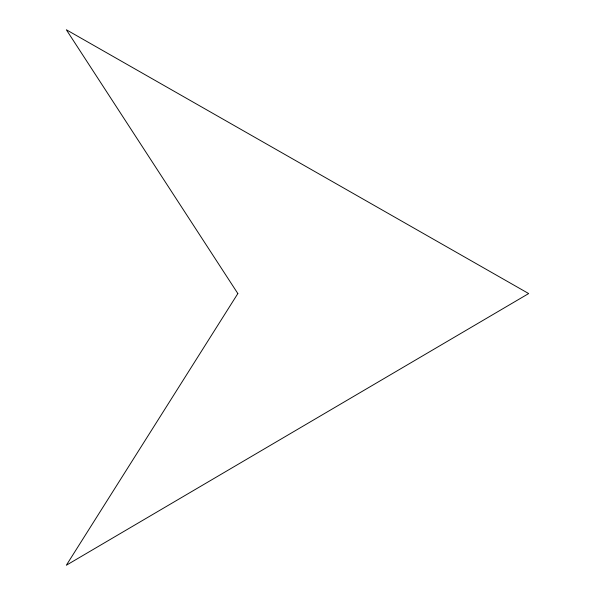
<?xml version="1.0" encoding="UTF-8"?>
<svg xmlns="http://www.w3.org/2000/svg" width="595" height="595" viewBox="0 0 595 595"><rect width="100%" height="100%" fill="white"/><g stroke="black" fill="none" stroke-linecap="round" stroke-linejoin="round"><path stroke-width="0.89" d="M237.851 293.558L66.328 565.25L528.672 293.558L66.328 29.75L237.851 293.558"/></g></svg>
